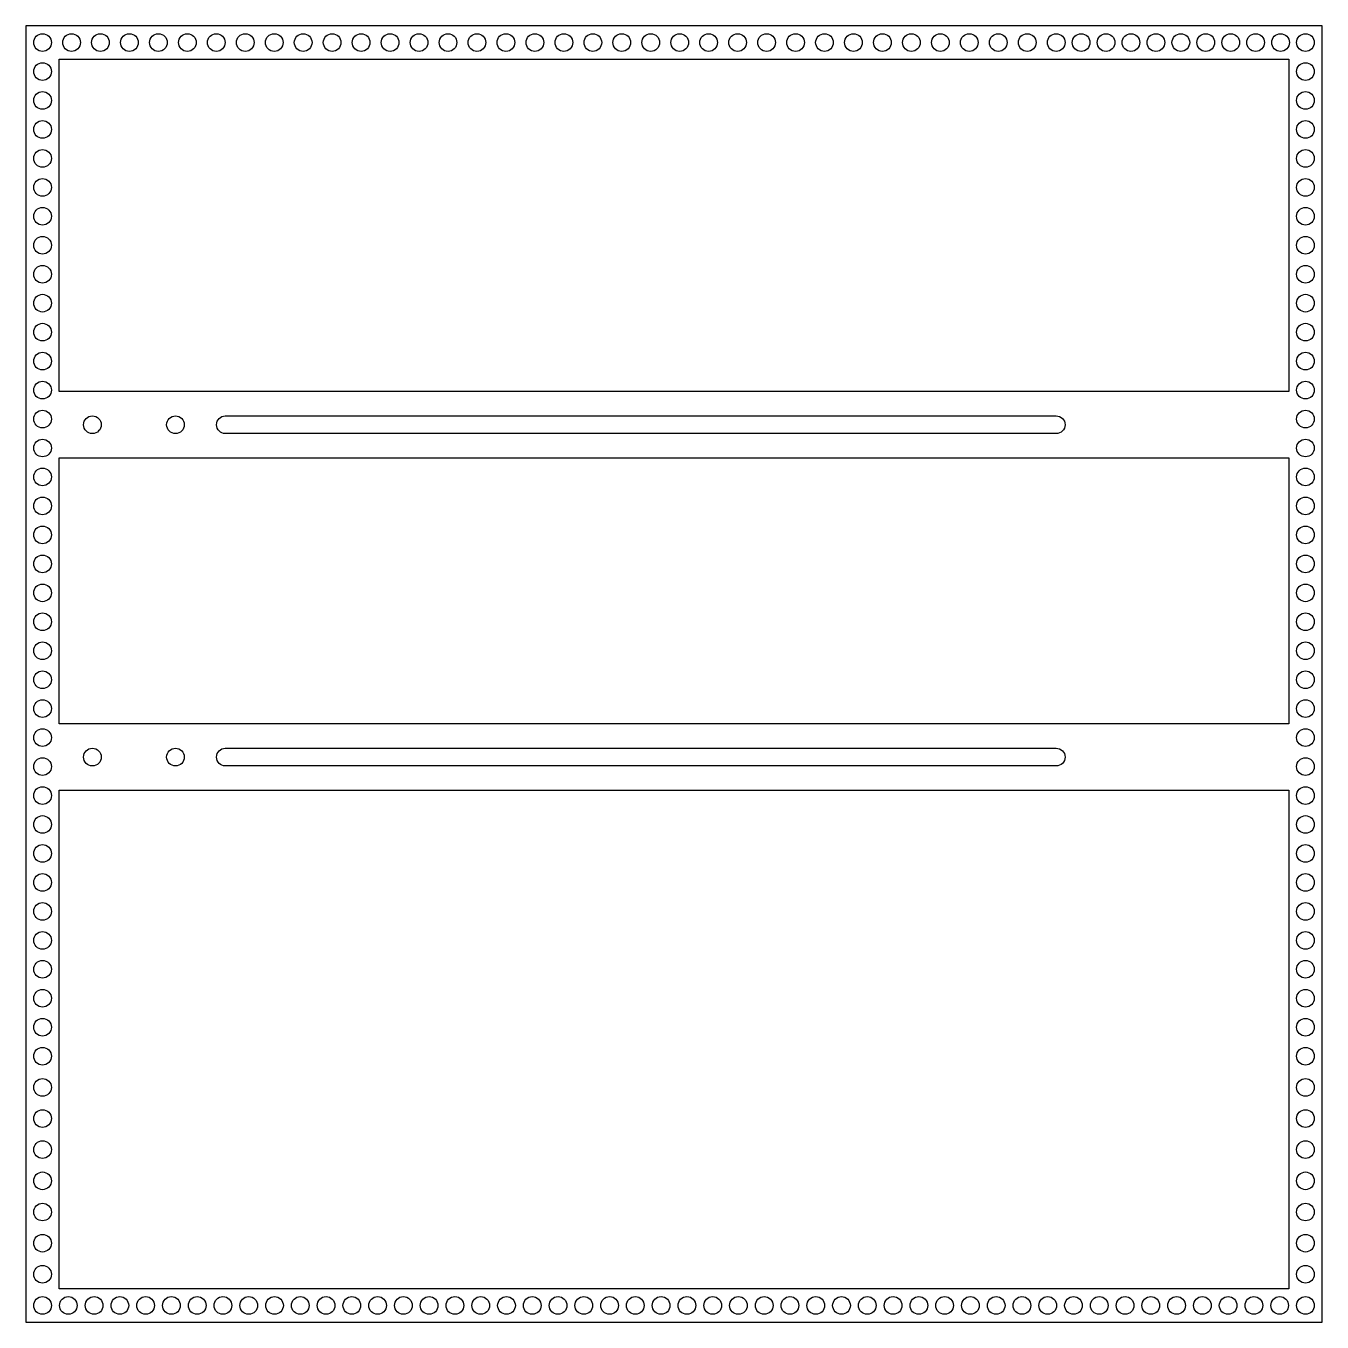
# Model space of a CAD drawing. Header units: inches. Extents: x -15.5 to 4, y -4 to 15.5.
import ezdxf

# ---------------------------------------------------------------- set-up
doc = ezdxf.new("R2010")
doc.units = ezdxf.units.IN
doc.header["$MEASUREMENT"] = 0

msp = doc.modelspace()

# ---------------------------------------------------------------- linework, layer by layer
for points in [[(-15.5, -4), (4, -4), (4, 15.5), (-15.5, 15.5)], [(3.5, 10), (-15, 10), (-15, 15), (3.5, 15)], [(3.5, 9), (3.5, 5), (-15, 5), (-15, 9)], [(3.5, 4), (3.5, -3.5), (-15, -3.5), (-15, 4)]]:
    msp.add_lwpolyline(points, close=True)
for points in [[(-12.5, 9.633), (0, 9.633, -1), (0, 9.367), (-12.5, 9.367, -1)], [(-12.5, 4.633), (0, 4.633, -1), (0, 4.367), (-12.5, 4.367, -1)]]:
    msp.add_lwpolyline(points, format="xyb", close=True)
for centre in [(-15.25, 15.25), (-14.814, 15.25), (-14.379, 15.25), (-13.943, 15.25), (-13.507, 15.25), (-13.071, 15.25), (-12.636, 15.25), (-12.2, 15.25), (-11.764, 15.25), (-11.329, 15.25), (-10.893, 15.25), (-10.457, 15.25), (-10.021, 15.25), (-9.586, 15.25), (-9.15, 15.25), (-8.714, 15.25), (-8.279, 15.25), (-7.843, 15.25), (-7.407, 15.25), (-6.971, 15.25), (-6.536, 15.25), (-6.1, 15.25), (-5.664, 15.25), (-5.229, 15.25), (-4.793, 15.25), (-4.357, 15.25), (-3.921, 15.25), (-3.486, 15.25), (-3.05, 15.25), (-2.614, 15.25), (-2.179, 15.25), (-1.743, 15.25), (-1.307, 15.25), (-0.871, 15.25), (-0.436, 15.25), (0, 15.25), (0.375, 15.25), (0.75, 15.25), (1.125, 15.25), (1.5, 15.25), (1.875, 15.25), (2.25, 15.25), (2.625, 15.25), (3, 15.25), (3.375, 15.25), (3.75, 15.25), (-15.25, 14.814), (3.75, 14.814), (-15.25, 14.379), (3.75, 14.379), (-15.25, 13.943), (3.75, 13.943), (-15.25, 13.507), (3.75, 13.507), (-15.25, 13.071), (3.75, 13.071), (-15.25, 12.636), (3.75, 12.636), (-15.25, 12.2), (3.75, 12.2), (-15.25, 11.764), (3.75, 11.764), (-15.25, 11.329), (3.75, 11.329), (-15.25, 10.893), (3.75, 10.893), (-15.25, 10.457), (3.75, 10.457), (-15.25, 10.021), (3.75, 10.021), (-15.25, 9.586), (-14.5, 9.5), (-13.25, 9.5), (3.75, 9.586), (-15.25, 9.15), (3.75, 9.15), (-15.25, 8.714), (3.75, 8.714), (-15.25, 8.279), (3.75, 8.279), (-15.25, 7.843), (3.75, 7.843), (-15.25, 7.407), (3.75, 7.407), (-15.25, 6.971), (3.75, 6.971), (-15.25, 6.536), (3.75, 6.536), (-15.25, 6.1), (3.75, 6.1), (-15.25, 5.664), (3.75, 5.664), (-15.25, 5.229), (3.75, 5.229), (-15.25, 4.793), (3.75, 4.793), (-15.25, 4.357), (-14.5, 4.5), (-13.25, 4.5), (3.75, 4.357), (-15.25, 3.921), (3.75, 3.921), (-15.25, 3.486), (3.75, 3.486), (-15.25, 3.05), (3.75, 3.05), (-15.25, 2.614), (3.75, 2.614), (-15.25, 2.179), (3.75, 2.179), (-15.25, 1.743), (3.75, 1.743), (-15.25, 1.307), (3.75, 1.307), (-15.25, 0.871), (3.75, 0.871), (-15.25, 0.436), (3.75, 0.436), (-15.25, 0), (3.75, 0), (-15.25, -0.469), (3.75, -0.469), (-15.25, -0.938), (3.75, -0.938), (-15.25, -1.406), (3.75, -1.406), (-15.25, -1.875), (3.75, -1.875), (-15.25, -2.344), (3.75, -2.344), (-15.25, -2.813), (3.75, -2.813), (-15.25, -3.281), (3.75, -3.281), (-15.25, -3.75), (-14.862, -3.75), (-14.474, -3.75), (-14.087, -3.75), (-13.699, -3.75), (-13.311, -3.75), (-12.923, -3.75), (-12.536, -3.75), (-12.148, -3.75), (-11.76, -3.75), (-11.372, -3.75), (-10.985, -3.75), (-10.597, -3.75), (-10.209, -3.75), (-9.821, -3.75), (-9.434, -3.75), (-9.046, -3.75), (-8.658, -3.75), (-8.27, -3.75), (-7.883, -3.75), (-7.495, -3.75), (-7.107, -3.75), (-6.719, -3.75), (-6.332, -3.75), (-5.944, -3.75), (-5.556, -3.75), (-5.168, -3.75), (-4.781, -3.75), (-4.393, -3.75), (-4.005, -3.75), (-3.617, -3.75), (-3.23, -3.75), (-2.842, -3.75), (-2.454, -3.75), (-2.066, -3.75), (-1.679, -3.75), (-1.291, -3.75), (-0.903, -3.75), (-0.515, -3.75), (-0.128, -3.75), (0.26, -3.75), (0.648, -3.75), (1.036, -3.75), (1.423, -3.75), (1.811, -3.75), (2.199, -3.75), (2.587, -3.75), (2.974, -3.75), (3.362, -3.75), (3.75, -3.75)]:
    msp.add_circle(centre, 0.133)

doc.saveas('drawing.dxf')
